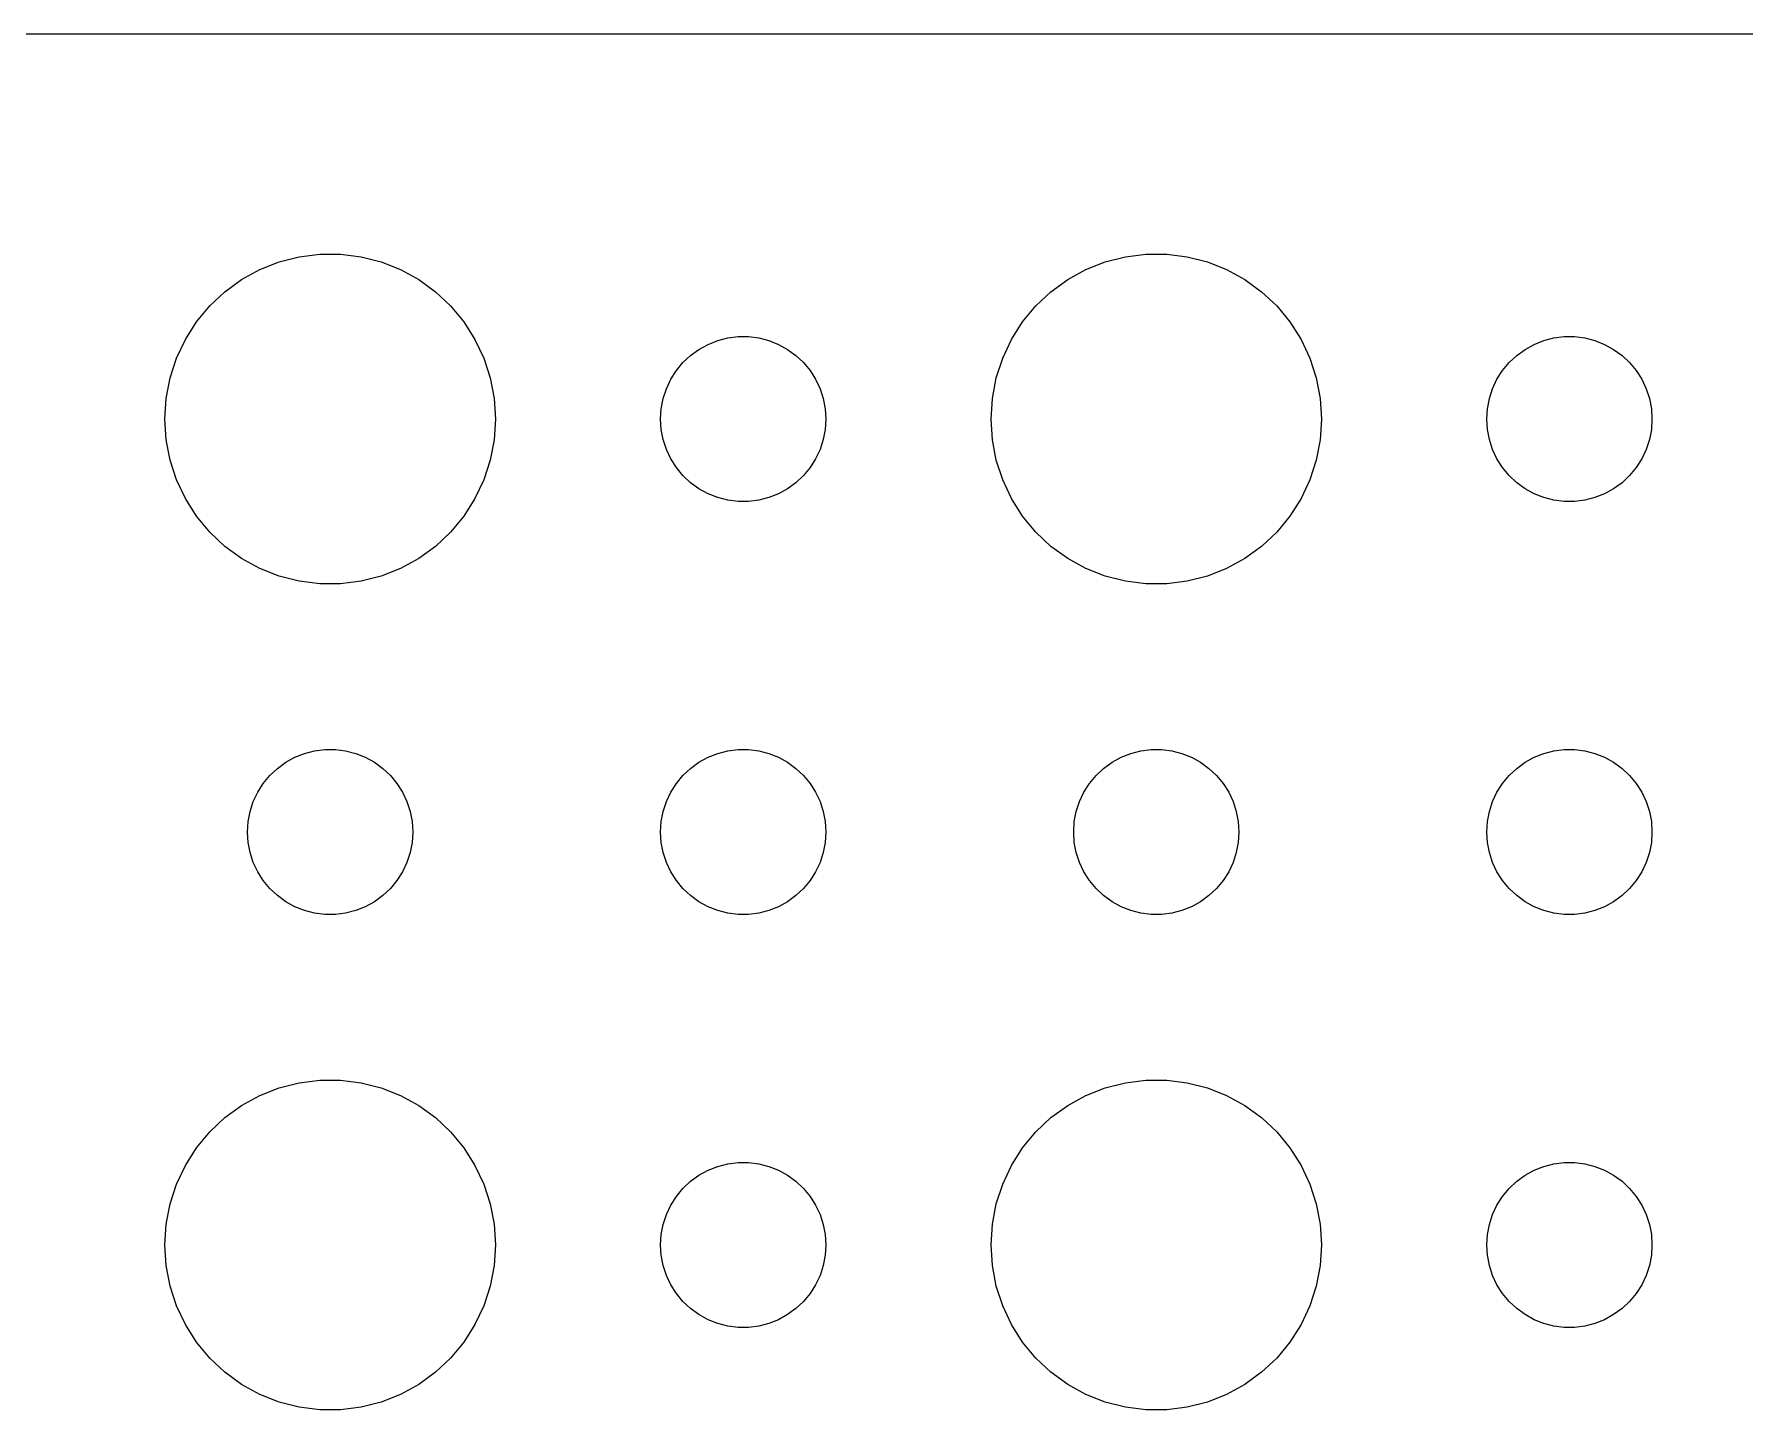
# Model space of a CAD drawing. Header units: metres. Extents: x -134 to 134, y 176 to 508.
# Drawn here: x -102.87 to -71.81, y 369.01 to 393.99 of the extents above; entities that cross this region are included whole.
import ezdxf

# ---------------------------------------------------------------- set-up
doc = ezdxf.new("R2010")
doc.units = ezdxf.units.M

msp = doc.modelspace()

# ---------------------------------------------------------------- linework, layer by layer
for p, q in [((129.814, 393.99), (-129.814, 393.99)), ((-98.7773, 389.714), (-98.427, 389.853)), ((-98.427, 389.853), (-98.0621, 389.947)), ((-98.0621, 389.947), (-97.6884, 389.994)), ((-97.6884, 389.994), (-97.3116, 389.994)), ((-97.3116, 389.994), (-96.9379, 389.947)), ((-96.9379, 389.947), (-96.573, 389.853)), ((-96.573, 389.853), (-96.2227, 389.714)), ((-83.7773, 389.714), (-83.427, 389.853)), ((-83.427, 389.853), (-83.0621, 389.947)), ((-83.0621, 389.947), (-82.6884, 389.994)), ((-82.6884, 389.994), (-82.3116, 389.994)), ((-82.3116, 389.994), (-81.9379, 389.947)), ((-81.9379, 389.947), (-81.573, 389.853)), ((-81.573, 389.853), (-81.2227, 389.714)), ((-99.4123, 389.312), (-99.1075, 389.533)), ((-99.1075, 389.533), (-98.7773, 389.714)), ((-96.2227, 389.714), (-95.8925, 389.533)), ((-95.8925, 389.533), (-95.5877, 389.312)), ((-84.4123, 389.312), (-84.1075, 389.533)), ((-84.1075, 389.533), (-83.7773, 389.714)), ((-81.2227, 389.714), (-80.8925, 389.533)), ((-80.8925, 389.533), (-80.5877, 389.312)), ((-99.6869, 389.054), (-99.4123, 389.312)), ((-95.5877, 389.312), (-95.3131, 389.054)), ((-84.6869, 389.054), (-84.4123, 389.312)), ((-80.5877, 389.312), (-80.3131, 389.054)), ((-99.927, 388.763), (-99.6869, 389.054)), ((-95.3131, 389.054), (-95.073, 388.763)), ((-84.927, 388.763), (-84.6869, 389.054)), ((-80.3131, 389.054), (-80.073, 388.763)), ((-100.129, 388.445), (-99.927, 388.763)), ((-95.073, 388.763), (-94.8711, 388.445)), ((-85.1289, 388.445), (-84.927, 388.763)), ((-80.073, 388.763), (-79.8711, 388.445)), ((-100.289, 388.104), (-100.129, 388.445)), ((-94.8711, 388.445), (-94.7107, 388.104)), ((-90.9561, 388.156), (-90.8037, 388.266)), ((-90.8037, 388.266), (-90.6387, 388.357)), ((-90.6387, 388.357), (-90.4635, 388.427)), ((-90.4635, 388.427), (-90.2811, 388.473)), ((-90.2811, 388.473), (-90.0942, 388.497)), ((-90.0942, 388.497), (-89.9058, 388.497)), ((-89.9058, 388.497), (-89.7189, 388.473)), ((-89.7189, 388.473), (-89.5365, 388.427)), ((-89.5365, 388.427), (-89.3613, 388.357)), ((-89.3613, 388.357), (-89.1963, 388.266)), ((-89.1963, 388.266), (-89.0439, 388.156)), ((-85.2893, 388.104), (-85.1289, 388.445)), ((-79.8711, 388.445), (-79.7107, 388.104)), ((-75.9561, 388.156), (-75.8037, 388.266)), ((-75.8037, 388.266), (-75.6387, 388.357)), ((-75.6387, 388.357), (-75.4635, 388.427)), ((-75.4635, 388.427), (-75.2811, 388.473)), ((-75.2811, 388.473), (-75.0942, 388.497)), ((-75.0942, 388.497), (-74.9058, 388.497)), ((-74.9058, 388.497), (-74.7189, 388.473)), ((-74.7189, 388.473), (-74.5365, 388.427)), ((-74.5365, 388.427), (-74.3613, 388.357)), ((-74.3613, 388.357), (-74.1963, 388.266)), ((-74.1963, 388.266), (-74.0439, 388.156)), ((-100.406, 387.746), (-100.289, 388.104)), ((-94.7107, 388.104), (-94.5943, 387.746)), ((-91.2135, 387.882), (-91.0934, 388.027)), ((-91.0934, 388.027), (-90.9561, 388.156)), ((-89.0439, 388.156), (-88.9065, 388.027)), ((-88.9065, 388.027), (-88.7865, 387.882)), ((-85.4057, 387.746), (-85.2893, 388.104)), ((-79.7107, 388.104), (-79.5943, 387.746)), ((-76.2135, 387.882), (-76.0934, 388.027)), ((-76.0934, 388.027), (-75.9561, 388.156)), ((-74.0439, 388.156), (-73.9065, 388.027)), ((-73.9065, 388.027), (-73.7865, 387.882)), ((-100.476, 387.376), (-100.406, 387.746)), ((-94.5943, 387.746), (-94.5237, 387.376)), ((-91.3947, 387.552), (-91.3145, 387.723)), ((-91.3145, 387.723), (-91.2135, 387.882)), ((-88.7865, 387.882), (-88.6855, 387.723)), ((-88.6855, 387.723), (-88.6053, 387.552)), ((-85.4763, 387.376), (-85.4057, 387.746)), ((-79.5943, 387.746), (-79.5237, 387.376)), ((-76.3947, 387.552), (-76.3145, 387.723)), ((-76.3145, 387.723), (-76.2135, 387.882)), ((-73.7865, 387.882), (-73.6855, 387.723)), ((-73.6855, 387.723), (-73.6053, 387.552)), ((-100.5, 387), (-100.476, 387.376)), ((-94.5237, 387.376), (-94.5, 387)), ((-91.4882, 387.188), (-91.4529, 387.373)), ((-91.4529, 387.373), (-91.3947, 387.552)), ((-88.6053, 387.552), (-88.5471, 387.373)), ((-88.5471, 387.373), (-88.5118, 387.188)), ((-85.5, 387), (-85.4763, 387.376)), ((-79.5237, 387.376), (-79.5, 387)), ((-76.4882, 387.188), (-76.4529, 387.373)), ((-76.4529, 387.373), (-76.3947, 387.552)), ((-73.6053, 387.552), (-73.5471, 387.373)), ((-73.5471, 387.373), (-73.5118, 387.188)), ((-100.476, 386.624), (-100.5, 387)), ((-94.5, 387), (-94.5237, 386.624)), ((-91.5, 387), (-91.4882, 387.188)), ((-91.4882, 386.812), (-91.5, 387)), ((-88.5118, 387.188), (-88.5, 387)), ((-88.5, 387), (-88.5118, 386.812)), ((-85.4763, 386.624), (-85.5, 387)), ((-79.5, 387), (-79.5237, 386.624)), ((-76.5, 387), (-76.4882, 387.188)), ((-76.4882, 386.812), (-76.5, 387)), ((-73.5118, 387.188), (-73.5, 387)), ((-73.5, 387), (-73.5118, 386.812)), ((-91.4529, 386.627), (-91.4882, 386.812)), ((-88.5118, 386.812), (-88.5471, 386.627)), ((-76.4529, 386.627), (-76.4882, 386.812)), ((-73.5118, 386.812), (-73.5471, 386.627)), ((-100.406, 386.254), (-100.476, 386.624)), ((-94.5237, 386.624), (-94.5943, 386.254)), ((-91.3947, 386.448), (-91.4529, 386.627)), ((-91.3145, 386.277), (-91.3947, 386.448)), ((-88.6053, 386.448), (-88.6855, 386.277)), ((-88.5471, 386.627), (-88.6053, 386.448)), ((-85.4057, 386.254), (-85.4763, 386.624)), ((-79.5237, 386.624), (-79.5943, 386.254)), ((-76.3947, 386.448), (-76.4529, 386.627)), ((-76.3145, 386.277), (-76.3947, 386.448)), ((-73.6053, 386.448), (-73.6855, 386.277)), ((-73.5471, 386.627), (-73.6053, 386.448)), ((-100.289, 385.896), (-100.406, 386.254)), ((-94.5943, 386.254), (-94.7107, 385.896)), ((-91.2135, 386.118), (-91.3145, 386.277)), ((-91.0934, 385.973), (-91.2135, 386.118)), ((-88.7865, 386.118), (-88.9065, 385.973)), ((-88.6855, 386.277), (-88.7865, 386.118)), ((-85.2893, 385.896), (-85.4057, 386.254)), ((-79.5943, 386.254), (-79.7107, 385.896)), ((-76.2135, 386.118), (-76.3145, 386.277)), ((-76.0934, 385.973), (-76.2135, 386.118)), ((-73.7865, 386.118), (-73.9065, 385.973)), ((-73.6855, 386.277), (-73.7865, 386.118)), ((-100.129, 385.555), (-100.289, 385.896)), ((-94.7107, 385.896), (-94.8711, 385.555)), ((-90.9561, 385.844), (-91.0934, 385.973)), ((-90.8037, 385.734), (-90.9561, 385.844)), ((-89.0439, 385.844), (-89.1963, 385.734)), ((-88.9065, 385.973), (-89.0439, 385.844)), ((-85.1289, 385.555), (-85.2893, 385.896)), ((-79.7107, 385.896), (-79.8711, 385.555)), ((-75.9561, 385.844), (-76.0934, 385.973)), ((-75.8037, 385.734), (-75.9561, 385.844)), ((-74.0439, 385.844), (-74.1963, 385.734)), ((-73.9065, 385.973), (-74.0439, 385.844)), ((-99.927, 385.237), (-100.129, 385.555)), ((-94.8711, 385.555), (-95.073, 385.237)), ((-90.6387, 385.643), (-90.8037, 385.734)), ((-90.4635, 385.573), (-90.6387, 385.643)), ((-90.2811, 385.527), (-90.4635, 385.573)), ((-90.0942, 385.503), (-90.2811, 385.527)), ((-89.9058, 385.503), (-90.0942, 385.503)), ((-89.7189, 385.527), (-89.9058, 385.503)), ((-89.5365, 385.573), (-89.7189, 385.527)), ((-89.3613, 385.643), (-89.5365, 385.573)), ((-89.1963, 385.734), (-89.3613, 385.643)), ((-84.927, 385.237), (-85.1289, 385.555)), ((-79.8711, 385.555), (-80.073, 385.237)), ((-75.6387, 385.643), (-75.8037, 385.734)), ((-75.4635, 385.573), (-75.6387, 385.643)), ((-75.2811, 385.527), (-75.4635, 385.573)), ((-75.0942, 385.503), (-75.2811, 385.527)), ((-74.9058, 385.503), (-75.0942, 385.503)), ((-74.7189, 385.527), (-74.9058, 385.503)), ((-74.5365, 385.573), (-74.7189, 385.527)), ((-74.3613, 385.643), (-74.5365, 385.573)), ((-74.1963, 385.734), (-74.3613, 385.643)), ((-99.6869, 384.946), (-99.927, 385.237)), ((-95.073, 385.237), (-95.3131, 384.946)), ((-84.6869, 384.946), (-84.927, 385.237)), ((-80.073, 385.237), (-80.3131, 384.946)), ((-99.4123, 384.688), (-99.6869, 384.946)), ((-95.3131, 384.946), (-95.5877, 384.688)), ((-84.4123, 384.688), (-84.6869, 384.946)), ((-80.3131, 384.946), (-80.5877, 384.688)), ((-99.1075, 384.467), (-99.4123, 384.688)), ((-95.5877, 384.688), (-95.8925, 384.467)), ((-84.1075, 384.467), (-84.4123, 384.688)), ((-80.5877, 384.688), (-80.8925, 384.467)), ((-98.7773, 384.286), (-99.1075, 384.467)), ((-98.427, 384.147), (-98.7773, 384.286)), ((-96.2227, 384.286), (-96.573, 384.147)), ((-95.8925, 384.467), (-96.2227, 384.286)), ((-83.7773, 384.286), (-84.1075, 384.467)), ((-83.427, 384.147), (-83.7773, 384.286)), ((-81.2227, 384.286), (-81.573, 384.147)), ((-80.8925, 384.467), (-81.2227, 384.286)), ((-98.0621, 384.053), (-98.427, 384.147)), ((-97.6884, 384.006), (-98.0621, 384.053)), ((-97.3116, 384.006), (-97.6884, 384.006)), ((-96.9379, 384.053), (-97.3116, 384.006)), ((-96.573, 384.147), (-96.9379, 384.053)), ((-83.0621, 384.053), (-83.427, 384.147)), ((-82.6884, 384.006), (-83.0621, 384.053)), ((-82.3116, 384.006), (-82.6884, 384.006)), ((-81.9379, 384.053), (-82.3116, 384.006)), ((-81.573, 384.147), (-81.9379, 384.053)), ((-98.3037, 380.766), (-98.1387, 380.857)), ((-98.1387, 380.857), (-97.9635, 380.927)), ((-97.9635, 380.927), (-97.7811, 380.973)), ((-97.7811, 380.973), (-97.5942, 380.997)), ((-97.5942, 380.997), (-97.4058, 380.997)), ((-97.4058, 380.997), (-97.2189, 380.973)), ((-97.2189, 380.973), (-97.0365, 380.927)), ((-97.0365, 380.927), (-96.8613, 380.857)), ((-96.8613, 380.857), (-96.6963, 380.766)), ((-90.8037, 380.766), (-90.6387, 380.857)), ((-90.6387, 380.857), (-90.4635, 380.927)), ((-90.4635, 380.927), (-90.2811, 380.973)), ((-90.2811, 380.973), (-90.0942, 380.997)), ((-90.0942, 380.997), (-89.9058, 380.997)), ((-89.9058, 380.997), (-89.7189, 380.973)), ((-89.7189, 380.973), (-89.5365, 380.927)), ((-89.5365, 380.927), (-89.3613, 380.857)), ((-89.3613, 380.857), (-89.1963, 380.766)), ((-83.3037, 380.766), (-83.1387, 380.857)), ((-83.1387, 380.857), (-82.9635, 380.927)), ((-82.9635, 380.927), (-82.7811, 380.973)), ((-82.7811, 380.973), (-82.5942, 380.997)), ((-82.5942, 380.997), (-82.4058, 380.997)), ((-82.4058, 380.997), (-82.2189, 380.973)), ((-82.2189, 380.973), (-82.0365, 380.927)), ((-82.0365, 380.927), (-81.8613, 380.857)), ((-81.8613, 380.857), (-81.6963, 380.766)), ((-75.8037, 380.766), (-75.6387, 380.857)), ((-75.6387, 380.857), (-75.4635, 380.927)), ((-75.4635, 380.927), (-75.2811, 380.973)), ((-75.2811, 380.973), (-75.0942, 380.997)), ((-75.0942, 380.997), (-74.9058, 380.997)), ((-74.9058, 380.997), (-74.7189, 380.973)), ((-74.7189, 380.973), (-74.5365, 380.927)), ((-74.5365, 380.927), (-74.3613, 380.857)), ((-74.3613, 380.857), (-74.1963, 380.766)), ((-98.7135, 380.382), (-98.5934, 380.527)), ((-98.5934, 380.527), (-98.4561, 380.656)), ((-98.4561, 380.656), (-98.3037, 380.766)), ((-96.6963, 380.766), (-96.5439, 380.656)), ((-96.5439, 380.656), (-96.4065, 380.527)), ((-96.4065, 380.527), (-96.2865, 380.382)), ((-91.2135, 380.382), (-91.0934, 380.527)), ((-91.0934, 380.527), (-90.9561, 380.656)), ((-90.9561, 380.656), (-90.8037, 380.766)), ((-89.1963, 380.766), (-89.0439, 380.656)), ((-89.0439, 380.656), (-88.9065, 380.527)), ((-88.9065, 380.527), (-88.7865, 380.382)), ((-83.7135, 380.382), (-83.5934, 380.527)), ((-83.5934, 380.527), (-83.4561, 380.656)), ((-83.4561, 380.656), (-83.3037, 380.766)), ((-81.6963, 380.766), (-81.5439, 380.656)), ((-81.5439, 380.656), (-81.4065, 380.527)), ((-81.4065, 380.527), (-81.2865, 380.382)), ((-76.2135, 380.382), (-76.0934, 380.527)), ((-76.0934, 380.527), (-75.9561, 380.656)), ((-75.9561, 380.656), (-75.8037, 380.766)), ((-74.1963, 380.766), (-74.0439, 380.656)), ((-74.0439, 380.656), (-73.9065, 380.527)), ((-73.9065, 380.527), (-73.7865, 380.382)), ((-98.8947, 380.052), (-98.8145, 380.223)), ((-98.8145, 380.223), (-98.7135, 380.382)), ((-96.2865, 380.382), (-96.1855, 380.223)), ((-96.1855, 380.223), (-96.1053, 380.052)), ((-91.3947, 380.052), (-91.3145, 380.223)), ((-91.3145, 380.223), (-91.2135, 380.382)), ((-88.7865, 380.382), (-88.6855, 380.223)), ((-88.6855, 380.223), (-88.6053, 380.052)), ((-83.8947, 380.052), (-83.8145, 380.223)), ((-83.8145, 380.223), (-83.7135, 380.382)), ((-81.2865, 380.382), (-81.1855, 380.223)), ((-81.1855, 380.223), (-81.1053, 380.052)), ((-76.3947, 380.052), (-76.3145, 380.223)), ((-76.3145, 380.223), (-76.2135, 380.382)), ((-73.7865, 380.382), (-73.6855, 380.223)), ((-73.6855, 380.223), (-73.6053, 380.052)), ((-98.9882, 379.688), (-98.9529, 379.873)), ((-98.9529, 379.873), (-98.8947, 380.052)), ((-96.1053, 380.052), (-96.0471, 379.873)), ((-96.0471, 379.873), (-96.0118, 379.688)), ((-91.4882, 379.688), (-91.4529, 379.873)), ((-91.4529, 379.873), (-91.3947, 380.052)), ((-88.6053, 380.052), (-88.5471, 379.873)), ((-88.5471, 379.873), (-88.5118, 379.688)), ((-83.9882, 379.688), (-83.9529, 379.873)), ((-83.9529, 379.873), (-83.8947, 380.052)), ((-81.1053, 380.052), (-81.0471, 379.873)), ((-81.0471, 379.873), (-81.0118, 379.688)), ((-76.4882, 379.688), (-76.4529, 379.873)), ((-76.4529, 379.873), (-76.3947, 380.052)), ((-73.6053, 380.052), (-73.5471, 379.873)), ((-73.5471, 379.873), (-73.5118, 379.688)), ((-99, 379.5), (-98.9882, 379.688)), ((-96.0118, 379.688), (-96, 379.5)), ((-91.5, 379.5), (-91.4882, 379.688)), ((-88.5118, 379.688), (-88.5, 379.5)), ((-84, 379.5), (-83.9882, 379.688)), ((-81.0118, 379.688), (-81, 379.5)), ((-76.5, 379.5), (-76.4882, 379.688)), ((-73.5118, 379.688), (-73.5, 379.5)), ((-98.9882, 379.312), (-99, 379.5)), ((-98.9529, 379.127), (-98.9882, 379.312)), ((-96.0118, 379.312), (-96.0471, 379.127)), ((-96, 379.5), (-96.0118, 379.312)), ((-91.4882, 379.312), (-91.5, 379.5)), ((-91.4529, 379.127), (-91.4882, 379.312)), ((-88.5118, 379.312), (-88.5471, 379.127)), ((-88.5, 379.5), (-88.5118, 379.312)), ((-83.9882, 379.312), (-84, 379.5)), ((-83.9529, 379.127), (-83.9882, 379.312)), ((-81.0118, 379.312), (-81.0471, 379.127)), ((-81, 379.5), (-81.0118, 379.312)), ((-76.4882, 379.312), (-76.5, 379.5)), ((-76.4529, 379.127), (-76.4882, 379.312)), ((-73.5118, 379.312), (-73.5471, 379.127)), ((-73.5, 379.5), (-73.5118, 379.312)), ((-98.8947, 378.948), (-98.9529, 379.127)), ((-98.8145, 378.777), (-98.8947, 378.948)), ((-96.1053, 378.948), (-96.1855, 378.777)), ((-96.0471, 379.127), (-96.1053, 378.948)), ((-91.3947, 378.948), (-91.4529, 379.127)), ((-91.3145, 378.777), (-91.3947, 378.948)), ((-88.6053, 378.948), (-88.6855, 378.777)), ((-88.5471, 379.127), (-88.6053, 378.948)), ((-83.8947, 378.948), (-83.9529, 379.127)), ((-83.8145, 378.777), (-83.8947, 378.948)), ((-81.1053, 378.948), (-81.1855, 378.777)), ((-81.0471, 379.127), (-81.1053, 378.948)), ((-76.3947, 378.948), (-76.4529, 379.127)), ((-76.3145, 378.777), (-76.3947, 378.948)), ((-73.6053, 378.948), (-73.6855, 378.777)), ((-73.5471, 379.127), (-73.6053, 378.948)), ((-98.7135, 378.618), (-98.8145, 378.777)), ((-98.5934, 378.473), (-98.7135, 378.618)), ((-96.2865, 378.618), (-96.4065, 378.473)), ((-96.1855, 378.777), (-96.2865, 378.618)), ((-91.2135, 378.618), (-91.3145, 378.777)), ((-91.0934, 378.473), (-91.2135, 378.618)), ((-88.7865, 378.618), (-88.9065, 378.473)), ((-88.6855, 378.777), (-88.7865, 378.618)), ((-83.7135, 378.618), (-83.8145, 378.777)), ((-83.5934, 378.473), (-83.7135, 378.618)), ((-81.2865, 378.618), (-81.4065, 378.473)), ((-81.1855, 378.777), (-81.2865, 378.618)), ((-76.2135, 378.618), (-76.3145, 378.777)), ((-76.0934, 378.473), (-76.2135, 378.618)), ((-73.7865, 378.618), (-73.9065, 378.473)), ((-73.6855, 378.777), (-73.7865, 378.618)), ((-98.4561, 378.344), (-98.5934, 378.473)), ((-98.3037, 378.234), (-98.4561, 378.344)), ((-96.5439, 378.344), (-96.6963, 378.234)), ((-96.4065, 378.473), (-96.5439, 378.344)), ((-90.9561, 378.344), (-91.0934, 378.473)), ((-90.8037, 378.234), (-90.9561, 378.344)), ((-89.0439, 378.344), (-89.1963, 378.234)), ((-88.9065, 378.473), (-89.0439, 378.344)), ((-83.4561, 378.344), (-83.5934, 378.473)), ((-83.3037, 378.234), (-83.4561, 378.344)), ((-81.5439, 378.344), (-81.6963, 378.234)), ((-81.4065, 378.473), (-81.5439, 378.344)), ((-75.9561, 378.344), (-76.0934, 378.473)), ((-75.8037, 378.234), (-75.9561, 378.344)), ((-74.0439, 378.344), (-74.1963, 378.234)), ((-73.9065, 378.473), (-74.0439, 378.344)), ((-98.1387, 378.143), (-98.3037, 378.234)), ((-97.9635, 378.073), (-98.1387, 378.143)), ((-97.7811, 378.027), (-97.9635, 378.073)), ((-97.5942, 378.003), (-97.7811, 378.027)), ((-97.4058, 378.003), (-97.5942, 378.003)), ((-97.2189, 378.027), (-97.4058, 378.003)), ((-97.0365, 378.073), (-97.2189, 378.027)), ((-96.8613, 378.143), (-97.0365, 378.073)), ((-96.6963, 378.234), (-96.8613, 378.143)), ((-90.6387, 378.143), (-90.8037, 378.234)), ((-90.4635, 378.073), (-90.6387, 378.143)), ((-90.2811, 378.027), (-90.4635, 378.073)), ((-90.0942, 378.003), (-90.2811, 378.027)), ((-89.9058, 378.003), (-90.0942, 378.003)), ((-89.7189, 378.027), (-89.9058, 378.003)), ((-89.5365, 378.073), (-89.7189, 378.027)), ((-89.3613, 378.143), (-89.5365, 378.073)), ((-89.1963, 378.234), (-89.3613, 378.143)), ((-83.1387, 378.143), (-83.3037, 378.234)), ((-82.9635, 378.073), (-83.1387, 378.143)), ((-82.7811, 378.027), (-82.9635, 378.073)), ((-82.5942, 378.003), (-82.7811, 378.027)), ((-82.4058, 378.003), (-82.5942, 378.003)), ((-82.2189, 378.027), (-82.4058, 378.003)), ((-82.0365, 378.073), (-82.2189, 378.027)), ((-81.8613, 378.143), (-82.0365, 378.073)), ((-81.6963, 378.234), (-81.8613, 378.143)), ((-75.6387, 378.143), (-75.8037, 378.234)), ((-75.4635, 378.073), (-75.6387, 378.143)), ((-75.2811, 378.027), (-75.4635, 378.073)), ((-75.0942, 378.003), (-75.2811, 378.027)), ((-74.9058, 378.003), (-75.0942, 378.003)), ((-74.7189, 378.027), (-74.9058, 378.003)), ((-74.5365, 378.073), (-74.7189, 378.027)), ((-74.3613, 378.143), (-74.5365, 378.073)), ((-74.1963, 378.234), (-74.3613, 378.143)), ((-98.427, 374.853), (-98.0621, 374.947)), ((-98.0621, 374.947), (-97.6884, 374.994)), ((-97.6884, 374.994), (-97.3116, 374.994)), ((-97.3116, 374.994), (-96.9379, 374.947)), ((-96.9379, 374.947), (-96.573, 374.853)), ((-83.427, 374.853), (-83.0621, 374.947)), ((-83.0621, 374.947), (-82.6884, 374.994)), ((-82.6884, 374.994), (-82.3116, 374.994)), ((-82.3116, 374.994), (-81.9379, 374.947)), ((-81.9379, 374.947), (-81.573, 374.853)), ((-99.1075, 374.533), (-98.7773, 374.714)), ((-98.7773, 374.714), (-98.427, 374.853)), ((-96.573, 374.853), (-96.2227, 374.714)), ((-96.2227, 374.714), (-95.8925, 374.533)), ((-84.1075, 374.533), (-83.7773, 374.714)), ((-83.7773, 374.714), (-83.427, 374.853)), ((-81.573, 374.853), (-81.2227, 374.714)), ((-81.2227, 374.714), (-80.8925, 374.533)), ((-99.6869, 374.054), (-99.4123, 374.312)), ((-99.4123, 374.312), (-99.1075, 374.533)), ((-95.8925, 374.533), (-95.5877, 374.312)), ((-95.5877, 374.312), (-95.3131, 374.054)), ((-84.6869, 374.054), (-84.4123, 374.312)), ((-84.4123, 374.312), (-84.1075, 374.533)), ((-80.8925, 374.533), (-80.5877, 374.312)), ((-80.5877, 374.312), (-80.3131, 374.054)), ((-99.927, 373.763), (-99.6869, 374.054)), ((-95.3131, 374.054), (-95.073, 373.763)), ((-84.927, 373.763), (-84.6869, 374.054)), ((-80.3131, 374.054), (-80.073, 373.763)), ((-100.129, 373.445), (-99.927, 373.763)), ((-95.073, 373.763), (-94.8711, 373.445)), ((-85.1289, 373.445), (-84.927, 373.763)), ((-80.073, 373.763), (-79.8711, 373.445)), ((-100.289, 373.104), (-100.129, 373.445)), ((-94.8711, 373.445), (-94.7107, 373.104)), ((-90.8037, 373.266), (-90.6387, 373.357)), ((-90.6387, 373.357), (-90.4635, 373.427)), ((-90.4635, 373.427), (-90.2811, 373.473)), ((-90.2811, 373.473), (-90.0942, 373.497)), ((-90.0942, 373.497), (-89.9058, 373.497)), ((-89.9058, 373.497), (-89.7189, 373.473)), ((-89.7189, 373.473), (-89.5365, 373.427)), ((-89.5365, 373.427), (-89.3613, 373.357)), ((-89.3613, 373.357), (-89.1963, 373.266)), ((-85.2893, 373.104), (-85.1289, 373.445)), ((-79.8711, 373.445), (-79.7107, 373.104)), ((-75.8037, 373.266), (-75.6387, 373.357)), ((-75.6387, 373.357), (-75.4635, 373.427)), ((-75.4635, 373.427), (-75.2811, 373.473)), ((-75.2811, 373.473), (-75.0942, 373.497)), ((-75.0942, 373.497), (-74.9058, 373.497)), ((-74.9058, 373.497), (-74.7189, 373.473)), ((-74.7189, 373.473), (-74.5365, 373.427)), ((-74.5365, 373.427), (-74.3613, 373.357)), ((-74.3613, 373.357), (-74.1963, 373.266)), ((-100.406, 372.746), (-100.289, 373.104)), ((-94.7107, 373.104), (-94.5943, 372.746)), ((-91.2135, 372.882), (-91.0934, 373.027)), ((-91.0934, 373.027), (-90.9561, 373.156)), ((-90.9561, 373.156), (-90.8037, 373.266)), ((-89.1963, 373.266), (-89.0439, 373.156)), ((-89.0439, 373.156), (-88.9065, 373.027)), ((-88.9065, 373.027), (-88.7865, 372.882)), ((-85.4057, 372.746), (-85.2893, 373.104)), ((-79.7107, 373.104), (-79.5943, 372.746)), ((-76.2135, 372.882), (-76.0934, 373.027)), ((-76.0934, 373.027), (-75.9561, 373.156)), ((-75.9561, 373.156), (-75.8037, 373.266)), ((-74.1963, 373.266), (-74.0439, 373.156)), ((-74.0439, 373.156), (-73.9065, 373.027)), ((-73.9065, 373.027), (-73.7865, 372.882)), ((-100.476, 372.376), (-100.406, 372.746)), ((-94.5943, 372.746), (-94.5237, 372.376)), ((-91.3947, 372.552), (-91.3145, 372.723)), ((-91.3145, 372.723), (-91.2135, 372.882)), ((-88.7865, 372.882), (-88.6855, 372.723)), ((-88.6855, 372.723), (-88.6053, 372.552)), ((-85.4763, 372.376), (-85.4057, 372.746)), ((-79.5943, 372.746), (-79.5237, 372.376)), ((-76.3947, 372.552), (-76.3145, 372.723)), ((-76.3145, 372.723), (-76.2135, 372.882)), ((-73.7865, 372.882), (-73.6855, 372.723)), ((-73.6855, 372.723), (-73.6053, 372.552)), ((-91.4529, 372.373), (-91.3947, 372.552)), ((-88.6053, 372.552), (-88.5471, 372.373)), ((-76.4529, 372.373), (-76.3947, 372.552)), ((-73.6053, 372.552), (-73.5471, 372.373)), ((-100.5, 372), (-100.476, 372.376)), ((-94.5237, 372.376), (-94.5, 372)), ((-91.5, 372), (-91.4882, 372.188)), ((-91.4882, 372.188), (-91.4529, 372.373)), ((-88.5471, 372.373), (-88.5118, 372.188)), ((-88.5118, 372.188), (-88.5, 372)), ((-85.5, 372), (-85.4763, 372.376)), ((-79.5237, 372.376), (-79.5, 372)), ((-76.5, 372), (-76.4882, 372.188)), ((-76.4882, 372.188), (-76.4529, 372.373)), ((-73.5471, 372.373), (-73.5118, 372.188)), ((-73.5118, 372.188), (-73.5, 372)), ((-100.476, 371.624), (-100.5, 372)), ((-94.5, 372), (-94.5237, 371.624)), ((-91.4882, 371.812), (-91.5, 372)), ((-91.4529, 371.627), (-91.4882, 371.812)), ((-88.5118, 371.812), (-88.5471, 371.627)), ((-88.5, 372), (-88.5118, 371.812)), ((-85.4763, 371.624), (-85.5, 372)), ((-79.5, 372), (-79.5237, 371.624)), ((-76.4882, 371.812), (-76.5, 372)), ((-76.4529, 371.627), (-76.4882, 371.812)), ((-73.5118, 371.812), (-73.5471, 371.627)), ((-73.5, 372), (-73.5118, 371.812)), ((-100.406, 371.254), (-100.476, 371.624)), ((-94.5237, 371.624), (-94.5943, 371.254)), ((-91.3947, 371.448), (-91.4529, 371.627)), ((-88.5471, 371.627), (-88.6053, 371.448)), ((-85.4057, 371.254), (-85.4763, 371.624)), ((-79.5237, 371.624), (-79.5943, 371.254)), ((-76.3947, 371.448), (-76.4529, 371.627)), ((-73.5471, 371.627), (-73.6053, 371.448)), ((-100.289, 370.896), (-100.406, 371.254)), ((-94.5943, 371.254), (-94.7107, 370.896)), ((-91.3145, 371.277), (-91.3947, 371.448)), ((-91.2135, 371.118), (-91.3145, 371.277)), ((-88.6855, 371.277), (-88.7865, 371.118)), ((-88.6053, 371.448), (-88.6855, 371.277)), ((-85.2893, 370.896), (-85.4057, 371.254)), ((-79.5943, 371.254), (-79.7107, 370.896)), ((-76.3145, 371.277), (-76.3947, 371.448)), ((-76.2135, 371.118), (-76.3145, 371.277)), ((-73.6855, 371.277), (-73.7865, 371.118)), ((-73.6053, 371.448), (-73.6855, 371.277)), ((-100.129, 370.555), (-100.289, 370.896)), ((-94.7107, 370.896), (-94.8711, 370.555)), ((-91.0934, 370.973), (-91.2135, 371.118)), ((-90.9561, 370.844), (-91.0934, 370.973)), ((-90.8037, 370.734), (-90.9561, 370.844)), ((-89.0439, 370.844), (-89.1963, 370.734)), ((-88.9065, 370.973), (-89.0439, 370.844)), ((-88.7865, 371.118), (-88.9065, 370.973)), ((-85.1289, 370.555), (-85.2893, 370.896)), ((-79.7107, 370.896), (-79.8711, 370.555)), ((-76.0934, 370.973), (-76.2135, 371.118)), ((-75.9561, 370.844), (-76.0934, 370.973)), ((-75.8037, 370.734), (-75.9561, 370.844)), ((-74.0439, 370.844), (-74.1963, 370.734)), ((-73.9065, 370.973), (-74.0439, 370.844)), ((-73.7865, 371.118), (-73.9065, 370.973)), ((-99.927, 370.237), (-100.129, 370.555)), ((-94.8711, 370.555), (-95.073, 370.237)), ((-90.6387, 370.643), (-90.8037, 370.734)), ((-90.4635, 370.573), (-90.6387, 370.643)), ((-90.2811, 370.527), (-90.4635, 370.573)), ((-90.0942, 370.503), (-90.2811, 370.527)), ((-89.7189, 370.527), (-89.9058, 370.503)), ((-89.5365, 370.573), (-89.7189, 370.527)), ((-89.3613, 370.643), (-89.5365, 370.573)), ((-89.1963, 370.734), (-89.3613, 370.643)), ((-84.927, 370.237), (-85.1289, 370.555)), ((-79.8711, 370.555), (-80.073, 370.237)), ((-75.6387, 370.643), (-75.8037, 370.734)), ((-75.4635, 370.573), (-75.6387, 370.643)), ((-75.2811, 370.527), (-75.4635, 370.573)), ((-75.0942, 370.503), (-75.2811, 370.527)), ((-74.7189, 370.527), (-74.9058, 370.503)), ((-74.5365, 370.573), (-74.7189, 370.527)), ((-74.3613, 370.643), (-74.5365, 370.573)), ((-74.1963, 370.734), (-74.3613, 370.643)), ((-99.6869, 369.946), (-99.927, 370.237)), ((-95.073, 370.237), (-95.3131, 369.946)), ((-89.9058, 370.503), (-90.0942, 370.503)), ((-84.6869, 369.946), (-84.927, 370.237)), ((-80.073, 370.237), (-80.3131, 369.946)), ((-74.9058, 370.503), (-75.0942, 370.503)), ((-99.4123, 369.688), (-99.6869, 369.946)), ((-95.3131, 369.946), (-95.5877, 369.688)), ((-84.4123, 369.688), (-84.6869, 369.946)), ((-80.3131, 369.946), (-80.5877, 369.688)), ((-99.1075, 369.467), (-99.4123, 369.688)), ((-95.5877, 369.688), (-95.8925, 369.467)), ((-84.1075, 369.467), (-84.4123, 369.688)), ((-80.5877, 369.688), (-80.8925, 369.467)), ((-98.7773, 369.286), (-99.1075, 369.467)), ((-98.427, 369.147), (-98.7773, 369.286)), ((-96.2227, 369.286), (-96.573, 369.147)), ((-95.8925, 369.467), (-96.2227, 369.286)), ((-83.7773, 369.286), (-84.1075, 369.467)), ((-83.427, 369.147), (-83.7773, 369.286)), ((-81.2227, 369.286), (-81.573, 369.147)), ((-80.8925, 369.467), (-81.2227, 369.286)), ((-98.0621, 369.053), (-98.427, 369.147)), ((-97.6884, 369.006), (-98.0621, 369.053)), ((-97.3116, 369.006), (-97.6884, 369.006)), ((-96.9379, 369.053), (-97.3116, 369.006)), ((-96.573, 369.147), (-96.9379, 369.053)), ((-83.0621, 369.053), (-83.427, 369.147)), ((-82.6884, 369.006), (-83.0621, 369.053)), ((-82.3116, 369.006), (-82.6884, 369.006)), ((-81.9379, 369.053), (-82.3116, 369.006)), ((-81.573, 369.147), (-81.9379, 369.053))]:
    msp.add_line(p, q)

doc.saveas('drawing.dxf')
